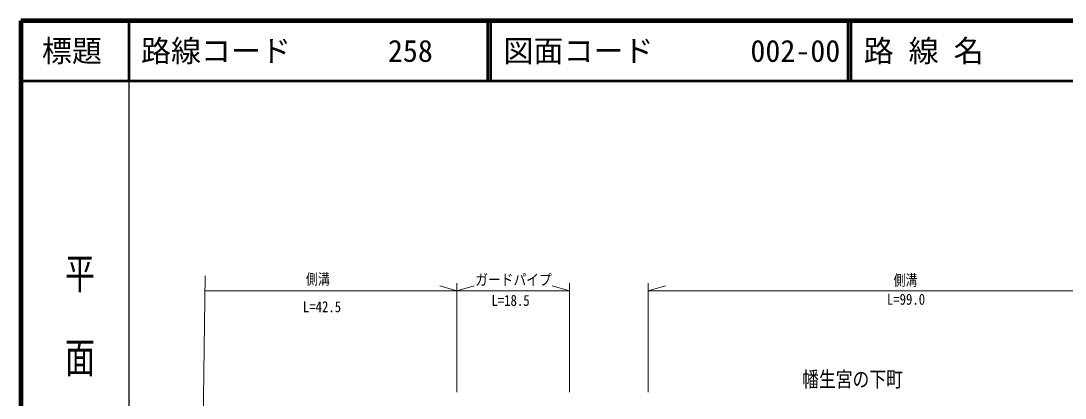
# Model space of a CAD drawing. Units: millimetres, scale not verified. Extents: x 40000 to 680000, y 20000 to 380000.
# Drawn here: x 40000 to 213944, y 317111 to 380000 of the extents above; entities that cross this region are included whole.
import ezdxf
from ezdxf.enums import TextEntityAlignment as Align

# ---------------------------------------------------------------- set-up
doc = ezdxf.new("R2010")
doc.units = ezdxf.units.MM
doc.header["$LTSCALE"] = 1000
for name, color, linetype, lineweight in [('M-TTL', 2, 'Continuous', 140), ('M-TTL-BAND', 7, 'Continuous', 25), ('M-TTL-LINE', 7, 'Continuous', 50), ('M-WORK', 1, 'Continuous', 13)]:
    doc.layers.add(name, color=color, linetype=linetype, lineweight=lineweight)
doc.layers.add('M-TTL-TXT', color=7, linetype='Continuous')
doc.styles.add('@ＭＳ ゴシック', font='')
doc.styles.add('ＭＳ ゴシック', font='')
doc.styles.add('ＭＳ 明朝', font='')
doc.styles.get('@ＭＳ ゴシック').set_extended_font_data('@MS Gothic')
doc.styles.get('ＭＳ ゴシック').set_extended_font_data('MS Gothic')
doc.styles.get('ＭＳ 明朝').set_extended_font_data('MS Mincho')

msp = doc.modelspace()

# ---------------------------------------------------------------- linework, layer by layer
at = {"layer": 'M-TTL'}
for p, q in [((40000, 380000), (40000, 20000)), ((680000, 380000), (40000, 380000))]:
    msp.add_line(p, q, dxfattribs=at)
at = {"layer": 'M-TTL-BAND'}
msp.add_line((58000, 370000), (58000, 20000), dxfattribs=at)
at = {"layer": 'M-TTL-LINE'}
for p, q in [((58000, 380000), (58000, 370000)), ((117750, 380000), (117750, 370000)), ((118250, 380000), (118250, 370000)), ((177750, 380000), (177750, 370000)), ((178250, 380000), (178250, 370000)), ((40000, 370000), (680000, 370000))]:
    msp.add_line(p, q, dxfattribs=at)
at = {"layer": 'M-WORK'}
for p, q in [((70168, 299700), (70719, 337516)), ((112638, 335022), (109784, 335853)), ((112638, 318124), (112638, 336259)), ((112638, 335022), (115492, 335853)), ((131374, 335022), (128520, 335853)), ((131374, 318124), (131374, 336259)), ((144499, 318124), (144499, 336259)), ((144499, 335022), (147353, 335853)), ((112638, 335022), (70683, 335022)), ((131374, 335022), (112638, 335022)), ((230853, 335022), (144499, 335022))]:
    msp.add_line(p, q, dxfattribs=at)

# ---------------------------------------------------------------- texts
at = {"layer": 'M-TTL-BAND', "style": '@ＭＳ ゴシック', "width": 1.4}
msp.add_text('平  面  図', height=3666, rotation=270, dxfattribs=at).set_placement((49777, 306475), align=Align.MIDDLE_RIGHT)
at = {"layer": 'M-TTL-TXT', "style": 'ＭＳ ゴシック'}
msp.add_text('標題', height=3666, dxfattribs=at).set_placement((48500, 375000), align=Align.MIDDLE_CENTER)
for s, p in [('路線コード', (60000, 375000)), ('258', (101142, 375000)), ('図面コード', (120380, 375000)), ('002-00', (161521, 375000)), ('路 線 名', (180380, 375000))]:
    msp.add_text(s, height=3666, dxfattribs=at).set_placement(p, align=Align.MIDDLE_LEFT)
at = {"layer": 'M-WORK', "style": 'ＭＳ 明朝'}
for s, height, width, p in [('側溝', 1833, 0.8, (87481, 335484)), ('ガードパイプ', 1833, 0.85, (115679, 335384)), ('側溝', 1833, 0.8, (185361, 335307)), ('L=18.5', 1833, 0.85, (118384, 331939)), ('L=99.0', 1833, 0.85, (184259, 332127)), ('L=42.5', 1833, 0.85, (86976, 330880)), ('幡生宮の下町', 2566, 0.8, (170136, 318216))]:
    msp.add_text(s, height=height, dxfattribs=dict(at, width=width)).set_placement(p, align=Align.BOTTOM_LEFT)

doc.saveas('drawing.dxf')
